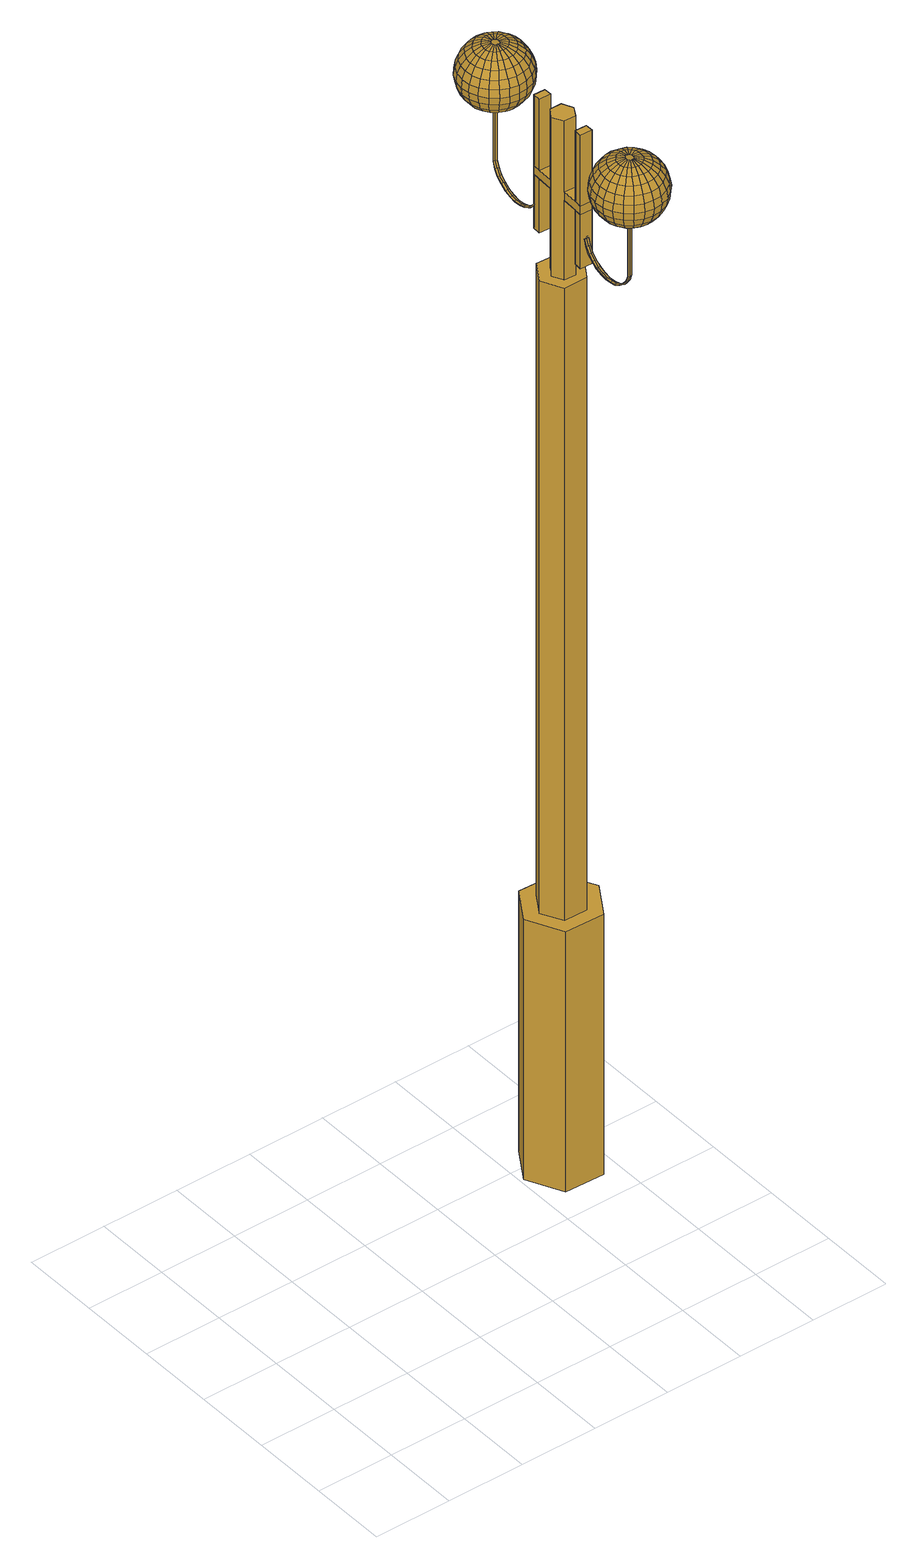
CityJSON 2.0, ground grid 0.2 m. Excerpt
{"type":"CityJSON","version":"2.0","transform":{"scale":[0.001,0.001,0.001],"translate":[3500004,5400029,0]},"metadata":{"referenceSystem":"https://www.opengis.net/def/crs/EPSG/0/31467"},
"CityObjects":{
"cityfurniture1":{"type":"CityFurniture","attributes":{"function":"1150"},"geometry":[{"type":"MultiSurface","lod":"3","boundaries":[[[0,1,2,3,4,5,6,7,8,9,10,11,12,13,14,15,16,17,18,19,20,21,22,23,24,25]],[[26,27,28,29,30,31]],[[32,33,27,28]],[[34,35,31,30]],[[36,34,30,29]],[[37,38,39,40]],[[41,42,43,44]],[[39,44,43,40]],[[45,46,47,48]],[[49,50,51,52,53,54]],[[50,55,56,57,52,51]],[[58,59,60,61]],[[62,63,64,65]],[[55,66,67,68,57,56]],[[69,70,59,58]],[[71,72,73]],[[74,71,75]],[[76,72,74,77]],[[72,76,78,79,80,81,75,74]],[[82,76,78]],[[72,71,74]],[[83,84,85,86]],[[66,87,88,49]],[[45,89,90,46]],[[85,91,92,89,45,86]],[[49,88,92,91,93,50]],[[71,73,94,95]],[[50,93,96,55]],[[97,98,99,100,101,102]],[[96,103,104,87,66,55]],[[105,106,107,108]],[[104,90,89,92,88,87]],[[64,109,110,111]],[[103,84,83,46,90,104]],[[108,107,112,70]],[[79,113,114,115,116,109,110,117,118,119,120,121,36,29,28,32,122,123,124,125,126,127,128,112,107,106,129,82,78]],[[130,131,132,133]],[[134,105,108,135]],[[94,129,106,105]],[[136,113,114,131]],[[137,136,131,130]],[[86,38,41,83]],[[86,45,48,138,39,38]],[[139,140,141,142]],[[143,144,98,97]],[[145,143,97,102]],[[73,82,129,94]],[[146,145,102,101]],[[147,146,101,100]],[[131,114,115,132]],[[148,147,100,99]],[[144,148,99,98]],[[80,136,113,79]],[[95,94,105,134]],[[71,73,82,78,149,150,151,75]],[[141,118,119,152]],[[111,110,117,140]],[[135,108,70,69]],[[142,141,152,153]],[[81,137,136,80]],[[154,126,125,155]],[[156,155,157,158]],[[70,112,128,59]],[[65,64,111,159]],[[63,116,109,64]],[[160,121,36,34]],[[161,162,163,164]],[[163,122,32,33]],[[132,115,116,63]],[[165,166,160,167]],[[133,132,63,62]],[[75,71,95,134,135,69,58,61,168,156,158,161,164,169,26,31,35,167,165,153,142,139,159,65,62,133,130,137,81]],[[60,127,126,154]],[[140,117,118,141]],[[149,79,80,150]],[[170,171,172,173]],[[171,174,175,172]],[[176,170,173,177]],[[177,173,172,175,178,179]],[[174,180,178,175]],[[180,181,179,178]],[[181,176,177,179]],[[166,120,121,160]],[[164,163,33,169]],[[162,123,122,163]],[[72,82,73]],[[151,81,75]],[[153,152,166,165]],[[150,80,81,151]],[[157,124,123,162]],[[42,37,40,43]],[[152,119,120,166]],[[158,157,162,161]],[[59,128,127,60]],[[159,111,140,139]],[[46,83,41,44,182,47]],[[47,183,184,48]],[[168,154,155,156]],[[169,33,27,26]],[[167,160,34,35]],[[149,78,79]],[[61,60,154,168]],[[155,125,124,157]],[[66,49,54,67]],[[82,72,76]],[[185,186,187,188]],[[189,190,191,192]],[[185,25,24,188]],[[193,194,195,196]],[[197,198,199,200,201,202,203,204,205,206,207,208,209,210,211,212,213,214,215,216,217,218,219,220]],[[221,222,223,224]],[[225,226,186,185]],[[227,67,54,228]],[[221,17,16,224]],[[229,230,231,232]],[[186,229,232,187]],[[233,234,235,236]],[[222,237,238,223]],[[239,240,241,242]],[[243,244,245,246]],[[56,247,248,51]],[[226,249,229,186]],[[39,138,182,44]],[[249,250,230,229]],[[251,252,253,254]],[[196,195,255,256]],[[257,258,259,260]],[[261,262,263,264]],[[262,265,266,263]],[[265,267,268,266]],[[269,270,271,272]],[[270,273,274,271]],[[234,196,256,235]],[[261,7,6,264]],[[273,257,260,274]],[[275,269,272,276]],[[267,277,278,268]],[[277,279,280,278]],[[279,281,282,280]],[[283,284,285,286]],[[287,288,289,290]],[[187,232,239,190]],[[291,287,290,292]],[[293,291,292,294]],[[295,296,297,298]],[[299,295,298,300]],[[188,187,190,189]],[[289,283,286,301]],[[284,299,300,285]],[[188,24,23,189]],[[230,293,294,231]],[[302,246,275,281]],[[303,304,296,295]],[[305,303,295,299]],[[306,305,299,284]],[[307,306,284,283]],[[288,307,283,289]],[[308,309,288,287]],[[310,308,287,291]],[[311,310,291,293]],[[250,311,293,230]],[[312,251,254,313]],[[314,312,313,315]],[[316,314,315,317]],[[318,316,317,319]],[[318,10,9,319]],[[320,321,322,323]],[[324,320,323,325]],[[326,324,325,327]],[[328,326,327,244]],[[329,328,244,243]],[[330,331,329,332]],[[333,330,332,252]],[[332,329,243,334]],[[335,336,333,337]],[[336,338,330,333]],[[338,339,331,330]],[[331,340,328,329]],[[340,341,326,328]],[[341,342,324,326]],[[342,343,320,324]],[[343,344,321,320]],[[345,11,10,318]],[[290,289,301,346]],[[292,290,346,347]],[[232,231,240,239]],[[281,275,276,282]],[[276,272,348,349]],[[272,271,350,348]],[[271,274,351,350]],[[274,260,352,351]],[[353,302,281,279]],[[354,353,279,277]],[[355,354,277,267]],[[356,355,267,265]],[[357,358,262,261]],[[357,8,7,261]],[[359,360,257,273]],[[360,361,258,257]],[[358,356,265,262]],[[362,359,273,270]],[[245,362,270,269]],[[246,245,269,275]],[[334,243,246,302]],[[253,334,302,353]],[[254,253,353,354]],[[313,254,354,355]],[[315,313,355,356]],[[363,13,12,364]],[[317,315,356,358]],[[319,317,358,357]],[[319,9,8,357]],[[325,323,360,359]],[[323,322,361,360]],[[244,327,362,245]],[[252,332,334,253]],[[365,366,367,368,369,370]],[[68,371,372,53]],[[48,184,373,138]],[[184,183,374,373]],[[195,375,376,255]],[[67,227,371,68]],[[377,378,379,380]],[[378,381,382,379]],[[381,383,384,382]],[[385,20,19,386]],[[385,387,388,386]],[[389,390,193,391]],[[392,389,391,393]],[[394,395,396,397]],[[183,47,182,374]],[[48,47,182,138]],[[398,57,52,399]],[[51,248,399,52]],[[247,56,57,398]],[[248,247,398,399]],[[400,401,389,392]],[[374,182,138,373]],[[53,52,57,68]],[[44,41,38,39]],[[391,193,196,234]],[[384,392,393,402]],[[403,347,404,405]],[[406,407,408,409,410,411]],[[412,401,400,413,414,415]],[[240,403,405,241]],[[390,416,194,193]],[[402,393,233,417]],[[194,418,375,195]],[[401,419,390,389]],[[347,346,420,404]],[[42,41,38,37]],[[421,387,385,422,192,191]],[[423,377,395,424,241,405]],[[385,422,192,22,21,20]],[[425,381,378,426,404,420]],[[346,301,427,420]],[[395,377,380,396]],[[428,429,430,416]],[[419,428,416,390]],[[431,432,433,434,435,436]],[[242,241,424,395,394,437]],[[437,394,387,421,191,242]],[[413,400,383,438,427,414]],[[416,430,418,194]],[[439,428,419,440,441,442]],[[438,383,381,425,420,427]],[[396,380,443,444]],[[382,384,402,445]],[[379,382,445,446]],[[393,391,234,233]],[[388,397,447,448]],[[386,388,448,449]],[[380,379,446,443]],[[397,396,444,447]],[[67,54,53,68]],[[227,228,372,371]],[[386,19,18,449]],[[387,394,397,388]],[[228,54,53,372]],[[450,451,452,453,454,455]],[[407,456,457,458,409,408]],[[459,460,461,462,363,463]],[[432,365,370,369,434,433]],[[366,464,465,466,368,367]],[[449,18,17,221]],[[383,400,392,384]],[[190,239,242,191]],[[260,259,467,352]],[[264,6,5,468]],[[264,263,469,468]],[[263,266,470,469]],[[266,268,471,470]],[[268,278,472,471]],[[278,280,473,472]],[[280,282,474,473]],[[282,276,349,474]],[[349,348,475,476]],[[348,350,477,475]],[[350,351,478,477]],[[351,352,479,478]],[[352,467,480,479]],[[468,5,4,481]],[[468,469,482,481]],[[469,470,483,482]],[[470,471,484,483]],[[471,472,485,484]],[[472,473,486,485]],[[189,23,22,192]],[[225,0,25,185]],[[487,488,304,303]],[[489,487,303,305]],[[490,489,305,306]],[[491,490,306,307]],[[309,491,307,288]],[[492,493,309,308]],[[494,492,308,310]],[[495,494,310,311]],[[496,495,311,250]],[[497,496,250,249]],[[498,497,249,226]],[[499,498,226,225]],[[499,1,0,225]],[[500,501,488,487]],[[502,500,487,489]],[[503,502,489,490]],[[504,503,490,491]],[[493,504,491,309]],[[505,506,493,492]],[[507,505,492,494]],[[508,507,494,495]],[[509,508,495,496]],[[510,509,496,497]],[[511,510,497,498]],[[512,511,498,499]],[[512,2,1,499]],[[513,514,501,500]],[[515,513,500,502]],[[516,515,502,503]],[[517,516,503,504]],[[506,517,504,493]],[[518,519,506,505]],[[520,518,505,507]],[[521,520,507,508]],[[522,521,508,509]],[[523,522,509,510]],[[524,523,510,511]],[[525,524,511,512]],[[525,3,2,512]],[[526,527,514,513]],[[528,526,513,515]],[[529,528,515,516]],[[530,529,516,517]],[[519,530,517,506]],[[531,476,519,518]],[[486,531,518,520]],[[485,486,520,521]],[[484,485,521,522]],[[483,484,522,523]],[[482,483,523,524]],[[481,482,524,525]],[[481,4,3,525]],[[479,480,527,526]],[[478,479,526,528]],[[477,478,528,529]],[[475,477,529,530]],[[476,475,530,519]],[[474,349,476,531]],[[473,474,531,486]],[[298,297,532,442]],[[300,298,442,441]],[[285,300,441,415]],[[345,533,316,318]],[[533,534,314,316]],[[534,535,312,314]],[[535,337,251,312]],[[337,333,252,251]],[[327,325,359,362]],[[536,335,337,535]],[[537,536,535,534]],[[364,12,11,345]],[[538,539,344,343]],[[540,538,343,342]],[[541,540,342,341]],[[542,541,341,340]],[[339,542,340,331]],[[453,452,339,338]],[[543,453,338,336]],[[458,543,336,335]],[[409,458,335,536]],[[410,409,536,537]],[[462,410,537,544]],[[363,462,544,364]],[[364,544,533,345]],[[544,537,534,533]],[[426,378,377,423,405,404]],[[460,406,411,410,462,461]],[[545,429,428,439,442,532]],[[14,13,363,463,459,15]],[[440,419,401,412,415,441]],[[546,543,458,457,456,547]],[[547,455,454,453,543,546]],[[452,435,542,339]],[[435,434,541,542]],[[434,369,540,541]],[[369,368,538,540]],[[368,466,539,538]],[[417,233,236,548]],[[446,445,549,550]],[[447,444,551,237]],[[443,446,550,552]],[[444,443,552,551]],[[448,447,237,222]],[[445,402,417,549]],[[449,448,222,221]],[[237,551,553,238]],[[551,552,554,553]],[[552,550,555,554]],[[550,549,556,555]],[[549,417,548,556]],[[548,236,431,450]],[[236,235,432,431]],[[235,256,365,432]],[[256,255,366,365]],[[255,376,464,366]],[[224,16,15,459]],[[224,223,460,459]],[[223,238,406,460]],[[238,553,407,406]],[[553,554,456,407]],[[554,555,547,456]],[[555,556,455,547]],[[556,548,450,455]],[[450,431,436,435,452,451]],[[301,286,414,427]],[[286,285,415,414]],[[231,294,403,240]],[[294,292,347,403]],[[224,459,463,363,364,345,318,319,357,261,264,468,481,525,512,499,225,185,188,189,192,422,385,386,449,221]],[[557,558,559,560]],[[561,562,563,564,565,566,567,568,569,570,571,572,573,574,575,576,577,578,579,580,581,582,583,584,585,586]],[[587,588,589,590,591,592]],[[593,594,592,591]],[[595,596,588,589]],[[595,597,590,589]],[[598,599,600,601]],[[602,603,604,605]],[[606,607,599,598]],[[608,609,610]],[[608,611,612]],[[613,614,615]],[[609,608,611]],[[608,610,616,617]],[[618,619,620,621]],[[604,622,623,624]],[[621,620,625,607]],[[626,627,615,614,628,619,620,625,629,630,631,632,633,634,635,593,591,590,597,636,637,638,639,640,623,622,641,642,643]],[[644,645,646,647]],[[648,618,621,649]],[[616,628,619,618]],[[650,626,643,645]],[[651,650,645,644]],[[652,653,654,655]],[[610,614,628,616]],[[645,643,642,646]],[[650,656,627,626]],[[617,616,618,648]],[[654,639,638,657]],[[624,623,640,653]],[[649,621,607,606]],[[655,654,657,658]],[[651,659,656,650]],[[660,631,632,661]],[[662,661,663,664]],[[607,625,629,599]],[[605,604,624,665]],[[603,641,622,604]],[[666,636,597,595]],[[667,668,669,670]],[[669,635,593,594]],[[646,642,641,603]],[[671,672,666,673]],[[647,646,603,602]],[[612,608,617,648,649,606,598,601,674,662,664,667,670,675,587,588,596,673,671,658,655,652,665,605,602,647,644,651,659]],[[600,630,631,660]],[[653,640,639,654]],[[672,637,636,666]],[[670,669,594,675]],[[668,634,635,669]],[[609,614,610]],[[658,657,672,671]],[[663,633,634,668]],[[657,638,637,672]],[[664,663,668,667]],[[599,629,630,600]],[[665,624,653,652]],[[674,660,661,662]],[[594,675,587,592]],[[673,666,595,596]],[[601,600,660,674]],[[661,632,633,663]],[[609,614,613]],[[676,677,678,679]],[[680,681,682,683]],[[586,676,679,585]],[[684,685,686,687]],[[688,689,690,691,692,693,694,695,696,697,698,699,700,701,702,703,704,705,706,707,708,709,710,711]],[[712,713,714,715]],[[716,717,677,676]],[[578,712,715,577]],[[718,719,720,721]],[[677,718,721,678]],[[722,723,724,725]],[[713,726,727,714]],[[728,729,730,731]],[[732,733,734,735]],[[717,736,718,677]],[[736,737,719,718]],[[738,739,740,741]],[[687,686,742,743]],[[744,745,746,747]],[[748,749,750,751]],[[749,752,753,750]],[[752,754,755,753]],[[756,757,758,759]],[[757,760,761,758]],[[723,687,743,724]],[[568,748,751,567]],[[760,744,747,761]],[[762,756,759,763]],[[754,764,765,755]],[[764,766,767,765]],[[766,768,769,767]],[[770,771,772,558]],[[773,774,775,776]],[[678,721,728,681]],[[777,773,776,778]],[[779,777,778,780]],[[781,782,783,784]],[[785,781,784,786]],[[679,678,681,680]],[[775,770,558,557]],[[771,785,786,772]],[[585,679,680,584]],[[719,779,780,720]],[[787,735,762,768]],[[788,789,782,781]],[[790,788,781,785]],[[791,790,785,771]],[[792,791,771,770]],[[774,792,770,775]],[[793,794,774,773]],[[795,793,773,777]],[[796,795,777,779]],[[737,796,779,719]],[[797,738,741,798]],[[799,797,798,800]],[[801,799,800,802]],[[803,801,802,804]],[[571,803,804,570]],[[805,806,807,808]],[[809,805,808,810]],[[811,809,810,812]],[[813,811,812,733]],[[814,813,733,732]],[[815,816,814,817]],[[818,815,817,739]],[[817,814,732,819]],[[820,821,818,822]],[[821,823,815,818]],[[823,824,816,815]],[[816,825,813,814]],[[825,826,811,813]],[[826,827,809,811]],[[827,828,805,809]],[[828,829,806,805]],[[572,830,803,571]],[[776,775,557,831]],[[778,776,831,832]],[[721,720,729,728]],[[768,762,763,769]],[[763,759,833,834]],[[759,758,835,833]],[[758,761,836,835]],[[761,747,837,836]],[[838,787,768,766]],[[839,838,766,764]],[[840,839,764,754]],[[841,840,754,752]],[[842,843,749,748]],[[569,842,748,568]],[[844,845,744,760]],[[845,846,745,744]],[[843,841,752,749]],[[847,844,760,757]],[[734,847,757,756]],[[735,734,756,762]],[[819,732,735,787]],[[740,819,787,838]],[[741,740,838,839]],[[798,741,839,840]],[[800,798,840,841]],[[574,848,849,573]],[[802,800,841,843]],[[804,802,843,842]],[[570,804,842,569]],[[810,808,845,844]],[[808,807,846,845]],[[733,812,847,734]],[[739,817,819,740]],[[850,851,852,853,854,855]],[[686,856,857,742]],[[858,859,860,861]],[[859,862,863,860]],[[862,864,865,863]],[[581,866,867,580]],[[866,868,869,867]],[[870,871,684,872]],[[873,870,872,874]],[[875,876,877,878]],[[879,880,870,873]],[[872,684,687,723]],[[865,873,874,881]],[[882,832,883,884]],[[885,886,887,888,889,890]],[[891,880,879,892,559,893]],[[729,882,884,730]],[[871,894,685,684]],[[881,874,722,895]],[[685,896,856,686]],[[880,897,871,870]],[[832,831,898,883]],[[899,868,866,900,683,682]],[[901,858,876,902,730,884]],[[900,866,581,582,583,683]],[[903,862,859,904,883,898]],[[831,557,560,898]],[[876,858,861,877]],[[905,906,907,894]],[[897,905,894,871]],[[908,909,910,911,912,913]],[[731,730,902,876,875,914]],[[914,875,868,899,682,731]],[[892,879,864,915,560,559]],[[894,907,896,685]],[[916,905,897,917,918,919]],[[915,864,862,903,898,560]],[[877,861,920,921]],[[863,865,881,922]],[[860,863,922,923]],[[874,872,723,722]],[[869,878,924,925]],[[867,869,925,926]],[[861,860,923,920]],[[878,877,921,924]],[[580,867,926,579]],[[868,875,878,869]],[[927,928,929,930,931,932]],[[886,933,934,935,888,887]],[[936,937,938,939,848,940]],[[909,850,855,854,911,910]],[[851,941,942,943,853,852]],[[579,926,712,578]],[[864,879,873,865]],[[681,728,731,682]],[[747,746,944,837]],[[567,751,945,566]],[[751,750,946,945]],[[750,753,947,946]],[[753,755,948,947]],[[755,765,949,948]],[[765,767,950,949]],[[767,769,951,950]],[[769,763,834,951]],[[834,833,952,953]],[[833,835,954,952]],[[835,836,955,954]],[[836,837,956,955]],[[837,944,957,956]],[[566,945,958,565]],[[945,946,959,958]],[[946,947,960,959]],[[947,948,961,960]],[[948,949,962,961]],[[949,950,963,962]],[[584,680,683,583]],[[561,716,676,586]],[[964,965,789,788]],[[966,964,788,790]],[[967,966,790,791]],[[968,967,791,792]],[[794,968,792,774]],[[969,970,794,793]],[[971,969,793,795]],[[972,971,795,796]],[[973,972,796,737]],[[974,973,737,736]],[[975,974,736,717]],[[976,975,717,716]],[[562,976,716,561]],[[977,978,965,964]],[[979,977,964,966]],[[980,979,966,967]],[[981,980,967,968]],[[970,981,968,794]],[[982,983,970,969]],[[984,982,969,971]],[[985,984,971,972]],[[986,985,972,973]],[[987,986,973,974]],[[988,987,974,975]],[[989,988,975,976]],[[563,989,976,562]],[[990,991,978,977]],[[992,990,977,979]],[[993,992,979,980]],[[994,993,980,981]],[[983,994,981,970]],[[995,996,983,982]],[[997,995,982,984]],[[998,997,984,985]],[[999,998,985,986]],[[1000,999,986,987]],[[1001,1000,987,988]],[[1002,1001,988,989]],[[564,1002,989,563]],[[1003,1004,991,990]],[[1005,1003,990,992]],[[1006,1005,992,993]],[[1007,1006,993,994]],[[996,1007,994,983]],[[1008,953,996,995]],[[963,1008,995,997]],[[962,963,997,998]],[[961,962,998,999]],[[960,961,999,1000]],[[959,960,1000,1001]],[[958,959,1001,1002]],[[565,958,1002,564]],[[956,957,1004,1003]],[[955,956,1003,1005]],[[954,955,1005,1006]],[[952,954,1006,1007]],[[953,952,1007,996]],[[951,834,953,1008]],[[950,951,1008,963]],[[784,783,1009,919]],[[786,784,919,918]],[[772,786,918,893]],[[830,1010,801,803]],[[1010,1011,799,801]],[[1011,1012,797,799]],[[1012,822,738,797]],[[822,818,739,738]],[[812,810,844,847]],[[1013,820,822,1012]],[[1014,1013,1012,1011]],[[573,849,830,572]],[[1015,1016,829,828]],[[1017,1015,828,827]],[[1018,1017,827,826]],[[1019,1018,826,825]],[[824,1019,825,816]],[[930,929,824,823]],[[1020,930,823,821]],[[935,1020,821,820]],[[888,935,820,1013]],[[889,888,1013,1014]],[[939,889,1014,1021]],[[848,939,1021,849]],[[849,1021,1010,830]],[[1021,1014,1011,1010]],[[904,859,858,901,884,883]],[[937,885,890,889,939,938]],[[1022,906,905,916,919,1009]],[[574,575,576,936,940,848]],[[917,897,880,891,893,918]],[[1023,1020,935,934,933,1024]],[[1024,932,931,930,1020,1023]],[[929,912,1019,824]],[[912,911,1018,1019]],[[911,854,1017,1018]],[[854,853,1015,1017]],[[853,943,1016,1015]],[[895,722,725,1025]],[[923,922,1026,1027]],[[924,921,1028,726]],[[920,923,1027,1029]],[[921,920,1029,1028]],[[925,924,726,713]],[[922,881,895,1026]],[[926,925,713,712]],[[726,1028,1030,727]],[[1028,1029,1031,1030]],[[1029,1027,1032,1031]],[[1027,1026,1033,1032]],[[1026,895,1025,1033]],[[1025,725,908,927]],[[725,724,909,908]],[[724,743,850,909]],[[743,742,851,850]],[[742,857,941,851]],[[577,715,936,576]],[[715,714,937,936]],[[714,727,885,937]],[[727,1030,886,885]],[[1030,1031,933,886]],[[1031,1032,1024,933]],[[1032,1033,932,1024]],[[1033,1025,927,932]],[[927,908,913,912,929,928]],[[558,772,893,559]],[[720,780,882,729]],[[780,778,832,882]],[[715,936,940,848,849,830,803,804,842,748,751,945,958,1002,989,976,716,676,679,680,683,900,866,867,926,712]]]}]}
},
"vertices":[
[894,302,2786],[897,301,2786],[899,301,2786],[902,301,2786],[905,301,2786],[906,303,2786],[908,305,2786],[909,308,2786],[909,310,2786],[909,313,2786],[908,315,2786],[907,318,2786],[905,319,2786],[903,321,2786],[901,320,2786],[900,320,2786],[897,321,2786],[895,320,2786],[893,318,2786],[891,316,2786],[890,314,2786],[890,313,2786],[890,311,2786],[890,308,2786],[891,306,2786],[893,304,2786],[905,312,2778],[900,313,2778],[895,312,2778],[895,310,2778],[900,309,2778],[905,310,2778],[895,312,2618],[900,313,2618],[900,309,2617],[905,310,2618],[895,310,2618],[922,490,2540],[922,490,2690],[922,470,2690],[922,470,2540],[893,491,2690],[893,491,2540],[891,471,2540],[891,471,2690],[924,530,2713],[894,532,2713],[893,491,2713],[922,490,2713],[926,582,2713],[926,582,2690],[928,622,2690],[928,642,2690],[928,642,2713],[928,622,2713],[896,583,2690],[898,623,2690],[899,643,2690],[909,408,2561],[904,408,2562],[903,391,2560],[908,391,2559],[910,426,2564],[905,427,2563],[904,409,2558],[909,409,2559],[896,583,2713],[898,623,2713],[899,643,2713],[910,425,2566],[904,425,2567],[912,469,2618],[906,471,2621],[906,468,2619],[911,471,2621],[911,471,2618],[902,471,2621],[907,470,2623],[902,471,2618],[902,471,2615],[907,470,2612],[911,471,2615],[901,470,2618],[894,532,2690],[894,532,2470],[924,530,2470],[924,530,2690],[896,583,2910],[926,582,2910],[924,530,2910],[894,532,2910],[939,555,2470],[939,555,2910],[926,582,2470],[906,462,2602],[911,463,2602],[896,583,2470],[881,613,2470],[849,562,2470],[877,508,2470],[937,507,2470],[969,557,2470],[941,610,2470],[880,558,2470],[880,558,2910],[906,452,2588],[901,453,2587],[900,441,2575],[905,440,2576],[899,409,2559],[898,391,2557],[903,391,2556],[900,425,2566],[901,465,2601],[900,455,2586],[900,442,2574],[899,426,2564],[897,374,2559],[896,356,2564],[897,340,2574],[895,327,2586],[896,317,2601],[896,319,2602],[895,329,2587],[896,342,2575],[897,357,2566],[897,374,2561],[898,391,2559],[899,409,2561],[901,463,2602],[911,454,2586],[906,455,2585],[905,442,2573],[910,441,2574],[910,453,2587],[910,440,2575],[906,466,2600],[911,464,2601],[922,470,2713],[908,373,2559],[902,373,2558],[902,356,2563],[906,356,2564],[881,613,720],[849,562,720],[941,610,720],[969,557,720],[937,507,720],[877,508,720],[902,472,2617],[907,472,2617],[912,472,2617],[901,340,2573],[906,340,2574],[903,374,2562],[901,357,2567],[907,357,2566],[901,342,2576],[906,341,2575],[908,391,2557],[899,315,2600],[906,328,2587],[901,329,2588],[900,320,2602],[905,319,2602],[905,327,2586],[900,326,2585],[905,316,2601],[907,373,2561],[905,312,2618],[810,565,0],[855,476,0],[855,476,720],[810,565,720],[956,472,0],[956,472,720],[862,649,0],[862,649,720],[1009,557,720],[962,645,720],[1009,557,0],[962,645,0],[891,471,2713],[893,491,2910],[922,490,2910],[893,304,2778],[877,290,2781],[872,296,2781],[891,306,2778],[890,308,2778],[870,304,2781],[869,312,2781],[890,311,2778],[865,348,2933],[879,334,2942],[885,339,2942],[877,355,2933],[885,303,2778],[883,307,2778],[883,312,2778],[883,316,2778],[885,320,2778],[889,323,2778],[892,326,2778],[896,328,2778],[900,328,2778],[905,327,2778],[909,325,2778],[912,322,2778],[915,319,2778],[916,314,2778],[916,310,2778],[916,305,2778],[914,302,2778],[911,299,2778],[908,296,2778],[904,294,2778],[899,294,2778],[894,295,2778],[891,296,2778],[887,299,2778],[895,320,2778],[885,339,2781],[893,341,2781],[897,321,2778],[894,302,2778],[883,284,2781],[898,623,2910],[928,622,2910],[863,276,2790],[851,265,2804],[841,280,2804],[855,287,2790],[863,381,2903],[869,370,2920],[885,376,2920],[883,388,2903],[877,355,2790],[889,360,2790],[851,300,2790],[834,296,2804],[833,314,2804],[850,313,2790],[985,330,2883],[977,328,2903],[979,308,2903],[987,308,2883],[898,623,2540],[928,622,2540],[872,268,2790],[864,254,2804],[970,348,2821],[977,352,2841],[985,330,2841],[977,328,2821],[893,341,2942],[889,360,2933],[929,301,2942],[909,308,2946],[908,305,2946],[926,294,2942],[909,308,2778],[929,301,2781],[926,294,2781],[908,305,2778],[948,296,2790],[943,284,2790],[964,290,2804],[956,275,2804],[976,287,2903],[964,290,2920],[956,275,2920],[967,268,2903],[948,296,2933],[943,284,2933],[983,284,2883],[973,264,2883],[976,287,2821],[967,268,2821],[983,284,2841],[973,264,2841],[986,283,2862],[976,262,2862],[829,274,2903],[841,280,2920],[834,296,2920],[822,293,2903],[834,250,2862],[836,252,2883],[823,270,2883],[820,269,2862],[836,252,2841],[823,270,2841],[841,257,2821],[829,274,2821],[872,296,2942],[891,306,2946],[890,308,2946],[870,304,2942],[855,287,2933],[851,300,2933],[814,292,2883],[990,306,2862],[877,290,2942],[893,304,2946],[863,276,2933],[851,265,2920],[841,257,2903],[851,235,2862],[853,237,2883],[853,237,2841],[857,243,2821],[959,342,2804],[965,325,2804],[944,334,2790],[949,322,2790],[927,325,2781],[929,317,2781],[908,315,2778],[909,313,2778],[927,325,2942],[908,315,2946],[909,313,2946],[929,317,2942],[944,334,2933],[949,322,2933],[959,342,2920],[965,325,2920],[970,348,2903],[977,352,2883],[966,372,2862],[964,370,2883],[980,353,2862],[964,370,2841],[988,330,2862],[942,378,2821],[946,385,2841],[959,365,2821],[948,386,2862],[946,385,2883],[959,365,2903],[948,356,2920],[936,345,2933],[922,332,2942],[907,318,2946],[907,318,2778],[812,291,2862],[814,292,2841],[953,252,2903],[959,247,2883],[945,261,2920],[934,273,2933],[921,288,2942],[987,308,2841],[979,308,2821],[967,308,2804],[950,309,2790],[909,310,2778],[930,309,2781],[950,309,2933],[930,309,2942],[909,310,2946],[967,308,2920],[903,321,2778],[905,319,2778],[902,361,2933],[901,342,2942],[905,341,2942],[909,341,2942],[915,359,2933],[908,360,2933],[899,643,2910],[928,642,2910],[922,470,2910],[891,471,2910],[895,320,2946],[897,321,2946],[824,334,2821],[816,337,2841],[826,358,2841],[833,354,2821],[813,338,2862],[823,359,2862],[816,337,2883],[826,358,2883],[890,314,2778],[891,316,2778],[870,320,2781],[874,327,2781],[843,346,2920],[857,338,2933],[854,360,2920],[833,354,2903],[846,369,2903],[852,325,2790],[836,331,2804],[843,346,2804],[857,338,2790],[899,643,2540],[928,642,2540],[824,334,2903],[836,331,2920],[841,375,2883],[822,293,2821],[813,314,2841],[820,314,2821],[902,361,2790],[902,378,2804],[911,376,2804],[919,374,2804],[915,359,2790],[908,360,2790],[834,322,2920],[822,324,2903],[820,314,2903],[833,314,2920],[874,327,2942],[859,388,2883],[893,318,2946],[852,325,2933],[809,315,2862],[869,316,2781],[890,313,2778],[822,324,2821],[834,322,2804],[812,325,2862],[814,326,2841],[813,314,2883],[870,320,2942],[890,314,2946],[891,316,2946],[903,390,2903],[902,378,2920],[911,376,2920],[919,374,2920],[923,387,2903],[913,389,2903],[850,319,2790],[814,326,2883],[869,316,2942],[850,319,2933],[850,313,2933],[869,312,2942],[846,369,2821],[854,360,2804],[838,377,2862],[841,375,2841],[865,348,2790],[879,334,2781],[893,318,2778],[903,398,2883],[914,396,2883],[926,394,2883],[926,396,2862],[915,399,2862],[903,400,2862],[903,390,2821],[913,389,2821],[923,387,2821],[900,320,2778],[901,342,2781],[905,341,2781],[909,341,2781],[901,320,2778],[900,320,2946],[901,320,2946],[903,321,2946],[906,303,2946],[906,303,2778],[921,288,2781],[934,273,2790],[945,261,2804],[953,252,2821],[959,247,2841],[961,245,2862],[937,241,2903],[940,233,2883],[931,252,2920],[923,266,2933],[914,283,2942],[905,301,2946],[905,301,2778],[914,283,2781],[923,266,2790],[931,252,2804],[937,241,2821],[940,233,2841],[883,284,2942],[894,302,2946],[872,268,2933],[864,254,2920],[857,243,2903],[873,225,2862],[874,227,2883],[874,227,2841],[876,235,2821],[880,247,2804],[885,263,2790],[891,281,2781],[897,301,2778],[891,281,2942],[897,301,2946],[885,263,2933],[880,247,2920],[876,235,2903],[896,221,2862],[896,224,2883],[896,224,2841],[896,231,2821],[897,244,2804],[897,260,2790],[899,280,2781],[899,301,2778],[899,280,2942],[899,301,2946],[897,260,2933],[897,244,2920],[896,231,2903],[920,223,2862],[919,225,2883],[919,225,2841],[918,233,2821],[914,246,2804],[911,261,2790],[907,280,2781],[902,301,2778],[907,280,2942],[902,301,2946],[911,261,2933],[914,246,2920],[918,233,2903],[942,231,2862],[890,311,2946],[922,332,2781],[936,345,2790],[948,356,2804],[936,368,2804],[927,353,2790],[916,337,2942],[905,319,2946],[927,353,2933],[936,368,2920],[942,378,2903],[926,394,2841],[916,337,2781],[890,313,2946],[914,396,2841],[903,398,2841],[880,396,2883],[858,391,2862],[859,388,2841],[869,370,2804],[863,381,2821],[885,376,2804],[883,388,2821],[880,396,2841],[880,399,2862],[1003,822,2882],[996,820,2902],[997,799,2902],[1006,799,2882],[923,811,2785],[922,812,2785],[918,812,2785],[916,812,2785],[914,811,2785],[912,810,2785],[910,808,2785],[909,805,2785],[908,804,2785],[909,800,2785],[909,798,2785],[911,796,2785],[913,794,2785],[916,793,2785],[917,793,2785],[918,793,2785],[920,793,2785],[923,793,2785],[926,795,2785],[927,797,2785],[928,800,2785],[928,801,2785],[928,802,2785],[928,805,2785],[927,808,2785],[926,809,2785],[913,802,2777],[914,804,2777],[919,805,2777],[923,803,2777],[923,801,2777],[918,801,2777],[923,801,2617],[918,801,2618],[919,805,2617],[914,804,2617],[923,803,2617],[909,705,2560],[914,705,2561],[915,723,2559],[910,723,2558],[908,688,2564],[913,687,2563],[914,704,2557],[909,705,2558],[909,689,2566],[913,689,2567],[907,644,2618],[913,643,2620],[911,645,2618],[907,643,2620],[907,643,2617],[917,642,2620],[916,644,2618],[917,642,2617],[912,652,2602],[907,651,2601],[913,661,2587],[918,660,2587],[918,673,2575],[914,674,2576],[919,704,2558],[920,722,2556],[915,723,2555],[918,688,2566],[917,648,2600],[917,642,2614],[917,650,2601],[919,705,2560],[920,722,2558],[921,740,2560],[921,756,2566],[922,772,2575],[922,785,2587],[923,794,2601],[923,797,2600],[923,786,2585],[922,773,2573],[922,757,2564],[920,740,2558],[918,687,2564],[918,672,2573],[917,658,2585],[907,659,2585],[912,658,2585],[912,671,2572],[908,672,2573],[907,660,2587],[908,673,2575],[912,647,2600],[907,648,2600],[911,741,2558],[916,741,2557],[917,758,2563],[911,758,2564],[911,642,2611],[917,774,2572],[912,773,2573],[907,643,2614],[916,740,2561],[916,756,2567],[912,757,2566],[917,771,2576],[912,772,2575],[910,723,2556],[918,798,2600],[912,785,2587],[917,784,2587],[918,794,2602],[913,795,2601],[912,787,2585],[918,787,2585],[913,797,2600],[910,740,2560],[913,802,2617],[926,809,2777],[941,824,2781],[946,817,2781],[927,808,2777],[928,805,2777],[949,810,2781],[949,801,2781],[928,802,2777],[952,766,2933],[940,780,2942],[932,775,2942],[942,759,2933],[934,810,2777],[935,807,2777],[936,802,2777],[935,797,2777],[932,794,2777],[930,790,2777],[927,787,2777],[922,786,2777],[917,786,2777],[913,786,2777],[910,788,2777],[907,791,2777],[904,795,2777],[902,799,2777],[902,803,2777],[902,807,2777],[904,812,2777],[907,815,2777],[911,818,2777],[915,819,2777],[919,820,2777],[923,819,2777],[928,817,2777],[931,814,2777],[923,793,2777],[932,775,2781],[925,773,2781],[920,793,2777],[923,811,2777],[935,828,2781],[956,837,2790],[967,847,2803],[978,833,2803],[963,826,2790],[956,732,2902],[950,743,2919],[933,737,2919],[936,725,2902],[942,759,2790],[930,754,2790],[968,814,2790],[984,817,2803],[986,800,2803],[969,800,2790],[833,784,2882],[841,785,2902],[839,806,2902],[831,806,2882],[946,844,2790],[954,859,2803],[848,765,2820],[841,762,2840],[833,784,2840],[841,785,2820],[925,773,2942],[930,754,2933],[889,812,2942],[909,805,2945],[910,808,2945],[892,819,2942],[909,805,2777],[889,812,2781],[892,819,2781],[910,808,2777],[871,818,2790],[876,830,2790],[854,822,2803],[862,839,2803],[843,826,2902],[854,822,2919],[862,839,2919],[851,845,2902],[871,818,2933],[876,830,2933],[835,828,2882],[845,849,2882],[843,826,2820],[851,845,2820],[835,828,2840],[845,849,2840],[832,829,2861],[842,851,2861],[989,840,2902],[978,833,2919],[984,817,2919],[985,863,2861],[983,862,2882],[996,843,2882],[999,844,2861],[983,862,2840],[996,843,2840],[977,857,2820],[989,840,2820],[946,817,2942],[927,808,2945],[928,805,2945],[949,810,2942],[963,826,2933],[968,814,2933],[828,806,2861],[941,824,2942],[926,809,2945],[956,837,2933],[967,847,2919],[977,857,2902],[966,879,2861],[965,876,2882],[965,876,2840],[961,869,2820],[860,772,2803],[853,788,2803],[873,779,2790],[869,792,2790],[891,788,2781],[888,796,2781],[909,798,2777],[909,800,2777],[891,788,2942],[909,798,2945],[909,800,2945],[888,796,2942],[873,779,2933],[869,792,2933],[860,772,2919],[853,788,2919],[848,765,2902],[841,762,2882],[852,741,2861],[855,744,2882],[839,761,2861],[855,744,2840],[831,783,2861],[876,736,2820],[871,729,2840],[860,749,2820],[870,726,2861],[871,729,2882],[860,749,2902],[869,757,2919],[881,768,2933],[896,782,2942],[911,796,2945],[911,796,2777],[1007,822,2861],[1003,822,2840],[865,861,2902],[860,867,2882],[873,852,2919],[884,839,2933],[898,825,2942],[831,806,2840],[839,806,2820],[852,805,2803],[868,805,2790],[908,804,2777],[888,803,2781],[868,805,2933],[888,803,2942],[908,804,2945],[852,805,2919],[916,793,2777],[913,794,2777],[917,753,2933],[917,772,2942],[913,773,2942],[909,773,2942],[903,755,2933],[909,753,2933],[923,793,2945],[920,793,2945],[994,779,2820],[1002,776,2840],[993,756,2840],[986,760,2820],[1004,776,2861],[994,754,2861],[1002,776,2882],[993,756,2882],[928,800,2777],[927,797,2777],[949,794,2781],[945,787,2781],[975,766,2919],[961,776,2933],[964,754,2919],[986,760,2902],[972,744,2902],[967,787,2790],[982,783,2803],[975,766,2803],[961,776,2790],[994,779,2902],[982,783,2919],[978,738,2882],[996,820,2820],[1006,799,2840],[997,799,2820],[917,753,2790],[916,736,2803],[907,737,2803],[898,739,2803],[903,755,2790],[909,753,2790],[983,791,2919],[996,789,2902],[986,800,2919],[945,787,2942],[959,725,2882],[926,795,2945],[967,787,2933],[1008,799,2861],[949,798,2781],[928,801,2777],[996,789,2820],[983,791,2803],[1006,787,2861],[1004,788,2840],[949,794,2942],[928,800,2945],[927,797,2945],[915,723,2902],[916,736,2919],[907,737,2919],[898,739,2919],[895,727,2902],[905,725,2902],[967,795,2790],[1004,788,2882],[949,798,2942],[967,795,2933],[969,800,2933],[949,801,2942],[972,744,2820],[964,754,2803],[979,737,2861],[978,738,2840],[952,766,2790],[940,780,2781],[926,795,2777],[915,715,2882],[903,717,2882],[892,719,2882],[891,717,2861],[903,715,2861],[914,713,2861],[915,723,2820],[905,725,2820],[895,727,2820],[918,793,2777],[917,772,2781],[913,773,2781],[909,773,2781],[917,793,2777],[918,793,2945],[917,793,2945],[916,793,2945],[912,810,2945],[912,810,2777],[898,825,2781],[884,839,2790],[873,852,2803],[865,861,2820],[860,867,2840],[857,869,2861],[882,873,2902],[878,880,2882],[888,862,2919],[895,847,2933],[904,830,2942],[914,811,2945],[914,811,2777],[904,830,2781],[895,847,2790],[888,862,2803],[882,873,2820],[878,880,2840],[935,828,2942],[923,811,2945],[946,844,2933],[954,859,2919],[961,869,2902],[945,889,2861],[944,886,2882],[944,886,2840],[942,878,2820],[939,867,2803],[933,851,2790],[928,832,2781],[922,812,2777],[928,832,2942],[922,812,2945],[933,851,2933],[939,867,2919],[942,878,2902],[922,893,2861],[922,890,2882],[922,890,2840],[922,882,2820],[921,870,2803],[921,853,2790],[920,834,2781],[918,812,2777],[920,834,2942],[918,812,2945],[921,853,2933],[921,870,2919],[922,882,2902],[899,891,2861],[900,888,2882],[900,888,2840],[901,880,2820],[904,868,2803],[907,852,2790],[912,833,2781],[916,812,2777],[912,833,2942],[916,812,2945],[907,852,2933],[904,868,2919],[901,880,2902],[877,882,2861],[928,802,2945],[896,782,2781],[881,768,2790],[869,757,2803],[883,746,2803],[891,760,2790],[901,776,2942],[913,794,2945],[891,760,2933],[883,746,2919],[876,736,2902],[892,719,2840],[901,776,2781],[928,801,2945],[903,717,2840],[915,715,2840],[938,717,2882],[961,723,2861],[959,725,2840],[950,743,2803],[956,732,2820],[933,737,2803],[936,725,2820],[938,717,2840],[938,715,2861]
]}
